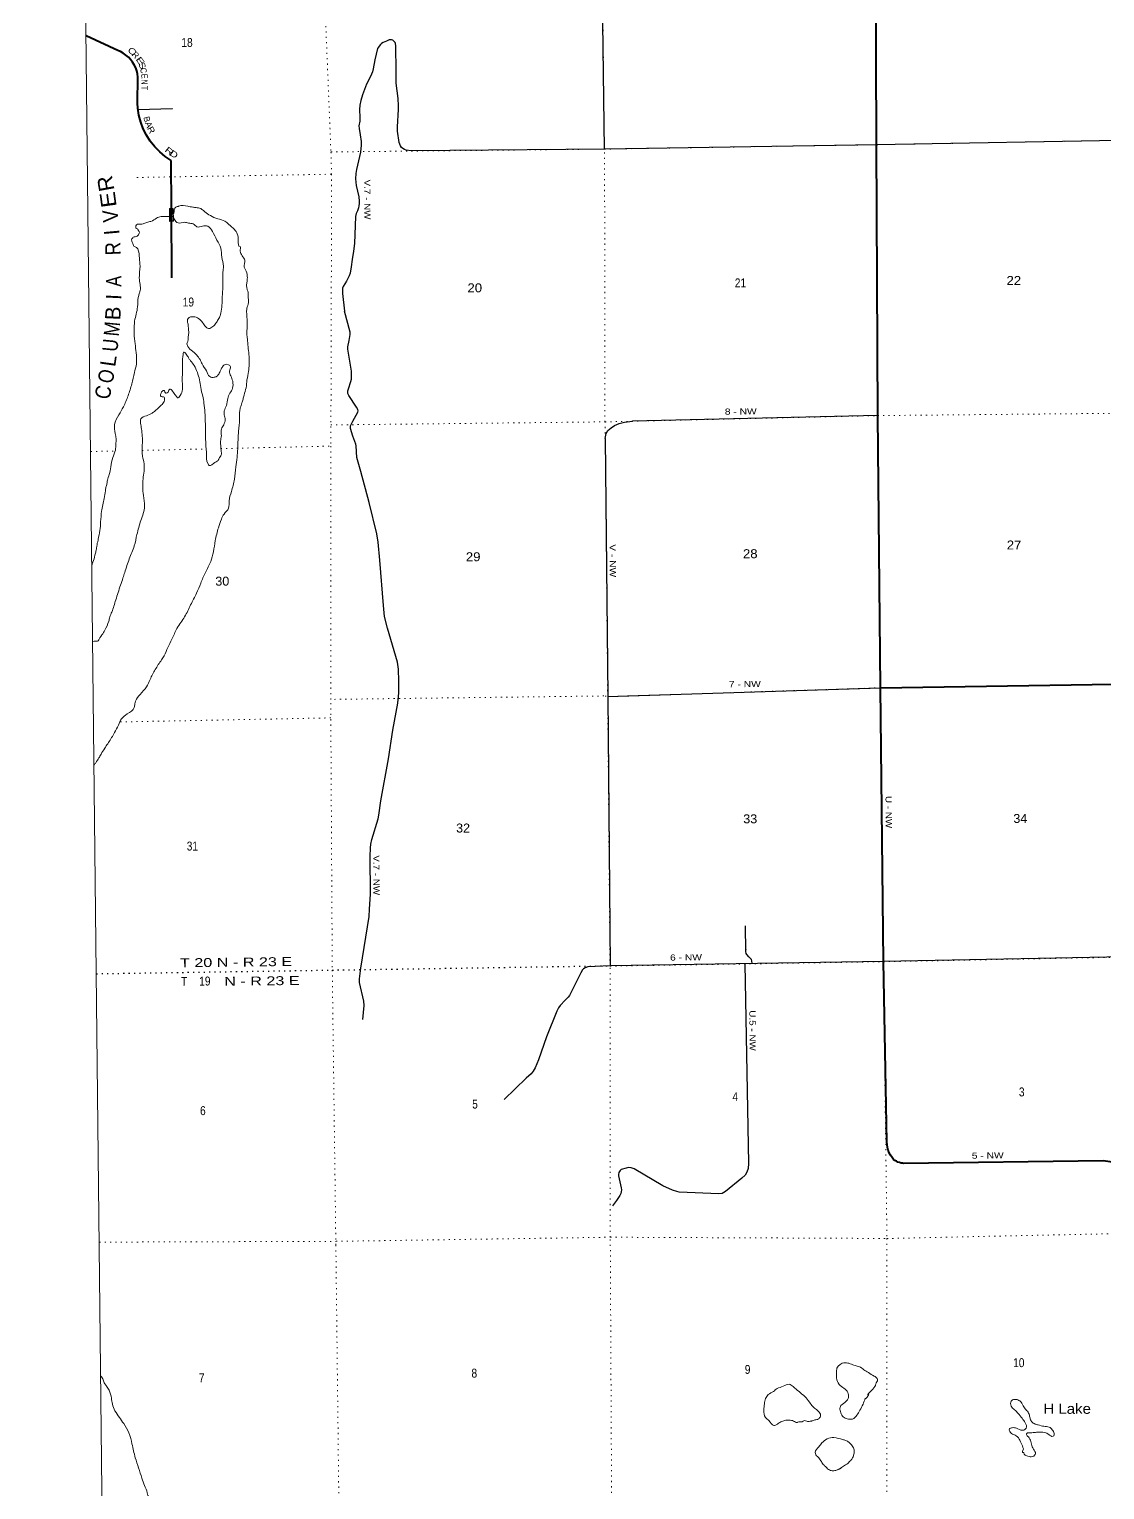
# Model space of a CAD drawing. Header units: feet. Extents: x 248627 to 501257, y -181930 to 5472.
# Drawn here: x 248627 to 269670, y -128002 to -99428 of the extents above; entities that cross this region are included whole.
import ezdxf
from ezdxf.enums import TextEntityAlignment as Align

# ---------------------------------------------------------------- set-up
doc = ezdxf.new("R2010")
doc.units = ezdxf.units.FT
doc.header["$LTSCALE"] = 70
doc.linetypes.add('DOTTED', pattern=[1.5, 0.3, -1.2])
doc.linetypes.add('MEDIUM_DASHED', pattern=[4.5, 3, -1.5])
for name, color, linetype, lineweight in [('26', 7, 'Continuous', 40), ('27', 7, 'Continuous', 40), ('29', 7, 'Continuous', 25), ('39', 7, 'Continuous', 13), ('4', 7, 'Continuous', 13), ('41', 7, 'MEDIUM_DASHED', 13), ('6', 7, 'DOTTED', 25), ('61', 7, 'Continuous', 13), ('7', 7, 'DOTTED', 13)]:
    doc.layers.add(name, color=color, linetype=linetype, lineweight=lineweight)
doc.layers.add('30', color=7, linetype='Continuous')

msp = doc.modelspace()

# ---------------------------------------------------------------- linework, layer by layer
at = {"layer": '26'}
for p, q in [((251404.12, -101997.24), (251404.07, -101993.22)), ((269635.97, -121573.23), (269637.94, -121569.18))]:
    msp.add_line(p, q, dxfattribs=at)
for points in [[(265282.82, -112311.67), (265226.55, -106986.82), (265206.51, -101687.35), (265182.44, -96405.54)], [(251404.07, -101993.22), (251287.59, -101915.92), (251179.84, -101826.87), (251081.98, -101727.04), (250995.09, -101617.53), (250920.13, -101499.54), (250857.9, -101374.36), (250809.11, -101243.36), (250774.27, -101107.98), (250753.78, -100969.7), (250748.15, -100874.37), (250754.26, -100365.3), (250745.91, -100302.51), (250731.04, -100240.93), (250709.81, -100181.25), (250682.47, -100124.11), (250649.3, -100070.15), (250610.67, -100019.94), (250567.01, -99974.05), (250518.78, -99932.98), (250466.53, -99897.17), (250410.82, -99867.02), (250373.43, -99850.77), (249743.14, -99559.09)], [(251414.93, -104292.64), (251408.53, -102938.07), (251404.07, -101993.22)], [(265282.82, -112311.67), (270665.58, -112224.95), (276034.64, -112174.58), (279868.27, -112064.15), (279991.6, -112061.2), (280113.95, -112045.38), (280233.97, -112016.85), (280350.35, -111975.94), (280436.48, -111936.38), (280632.87, -111855.21), (280836.67, -111795.02), (281111.01, -111744.4)], [(269637.94, -121569.18), (265733.75, -121615.58), (265715.39, -121614.42), (265683.19, -121609.72), (265651.65, -121601.68), (265621.13, -121590.38), (265591.96, -121575.96), (265564.45, -121558.57), (265538.91, -121538.4), (265509.76, -121502.58), (265479.31, -121456.81), (265453.81, -121408.1), (265433.54, -121356.99), (265418.73, -121304.04), (265409.53, -121249.84), (265406.05, -121194.97), (265338.19, -117664.34), (265282.82, -112311.67)], [(276292.21, -122886.24), (271569.76, -122956.02), (271516.92, -122955.81), (271450.79, -122949.32), (271385.7, -122935.95), (271322.37, -122915.85), (271261.48, -122889.25), (271203.7, -122856.42), (271149.68, -122817.73), (271099.99, -122773.61), (270568.41, -122044.99), (270483.36, -121950.25), (270383.14, -121859.17), (270273.94, -121779.07), (270156.97, -121710.81), (270033.5, -121655.16), (269904.9, -121612.72), (269772.56, -121583.95), (269637.94, -121569.18)]]:
    msp.add_lwpolyline(points, dxfattribs=at)
at = {"layer": '29'}
for p, q in [((259880.17, -101773.42), (259818.82, -96459.52)), ((270536.24, -101591.6), (265206.51, -101687.35)), ((265226.55, -106986.82), (260431.91, -107096.8)), ((259895.64, -107437.96), (259944.81, -112479.75)), ((259944.81, -112479.75), (259990.04, -117750.19)), ((259944.85, -112484.95), (265282.82, -112311.67)), ((262644.11, -117433.69), (262648.16, -117435.65)), ((262629.41, -117713.6), (262700.21, -121615.58))]:
    msp.add_line(p, q, dxfattribs=at)
for points in [[(256097.32, -101808.98), (255998.7, -101791.57), (255968.05, -101780.62), (255939.59, -101762), (255913.32, -101739), (255891.43, -101708.34), (255865.15, -101643.72), (255832.32, -101421.4), (255830.13, -101337.06), (255852.02, -100999.75), (255852.02, -100927.47), (255843.26, -100785.09), (255808.23, -100482.81), (255803.85, -100389.73), (255808.23, -100250.63), (255799.48, -99755.61), (255792.91, -99706.88), (255786.34, -99688.81), (255760.07, -99659.23), (255739.27, -99641.17), (255716.29, -99632.94), (255694.39, -99632.41), (255670.31, -99638.43), (255619.96, -99659.23), (255553.19, -99686.07), (255519.26, -99707.42), (255498.45, -99726.59), (255471.09, -99756.71), (255457.95, -99775.88), (255440.44, -99808.18), (255387.9, -100027.21), (255356.16, -100205.19), (255339.74, -100259.39), (255303.61, -100353.04), (255225.9, -100504.72), (255150.37, -100710.07), (255112.06, -100824.51), (255095.63, -100911.59), (255090.17, -100995.36), (255094.55, -101157.45), (255093.45, -101223.71), (255077.03, -101315.16), (255080.31, -101368.28), (255103.3, -101494.77), (255121.91, -101624.55), (255120.82, -101696.29), (255107.68, -101836.47), (255028.87, -102169.41), (255016.82, -102247.72), (255011.35, -102357.78)], [(250761.51, -100997.03), (251424.97, -100978.6), (251426.98, -100978.57)], [(265206.51, -101687.35), (259880.17, -101773.42), (256097.32, -101808.98)], [(255011.35, -102357.78), (255025.57, -102484.29), (255073.74, -102707.71), (255082.5, -102789.85), (255082.49, -102839.13), (255075.93, -102881.85), (255067.17, -102919.08), (255047.47, -102979.31), (255025.58, -103035.17), (255012.44, -103093.21), (254990.55, -103618.91), (254968.65, -103767.85), (254942.38, -103929.94), (254924.87, -104074.51), (254902.98, -104202.64), (254885.46, -104254.12), (254837.3, -104359.26), (254771.62, -104464.4), (254758.49, -104496.16), (254754.11, -104520.25), (254758.49, -104600.2), (254793.51, -104946.28)], [(255112.06, -108081.26), (255048.57, -107855.1), (255038.72, -107805.83), (255024.48, -107580.76), (255016.83, -107542.98), (254959.91, -107389.66), (254911.74, -107240.71), (254909.55, -107217.16), (254913.93, -107184.31), (254959.91, -107096.14), (255056.23, -106916.53), (255059.52, -106896.27), (255056.23, -106869.44), (255029.96, -106820.16), (254876.71, -106593.45), (254863.58, -106552.93), (254863.58, -106500.36), (254872.34, -106460.93), (254920.5, -106320.75), (254929.26, -106272.56), (254933.63, -106211.23), (254933.63, -106114.85), (254898.61, -105922.1), (254863.58, -105685.54), (254863.58, -105638.44), (254885.47, -105519.07), (254905.17, -105401.88), (254902.99, -105356.98), (254793.51, -104946.28)], [(259895.64, -107437.96), (259913.08, -107337.04), (259948.11, -107275.71), (260013.78, -107223.15), (260079.46, -107183.72), (260167.03, -107144.29), (260272.11, -107118.01), (260431.91, -107096.8)], [(255742.55, -113142.15), (255838.88, -112610.98), (255856.4, -112411.65), (255856.4, -112181.66), (255852.02, -111947.29), (255830.13, -111813.68), (255637.48, -111147.8), (255580.56, -110917.81), (255558.66, -110700.96), (255488.61, -109816.05), (255453.58, -109465.58), (255427.31, -109299.11), (255278.44, -108685.81), (255112.06, -108081.26)], [(255155.84, -118802.11), (255182.11, -118530.5), (255173.36, -118445.07), (255085.78, -118074.9), (255085.79, -118007), (255112.05, -117794.53), (255278.44, -116786.95), (255287.2, -116642.39), (255304.71, -116348.87), (255295.95, -115612.9), (255302.52, -115440.96), (255311.28, -115368.68), (255330.98, -115279.97), (255453.57, -114876.94), (255468.9, -114802.46), (255506.11, -114526.47), (255654.98, -113702.89), (255742.55, -113142.15)], [(262772.05, -117703.76), (262767.82, -117650.52), (262756.87, -117628.07), (262704.32, -117573.31), (262667.11, -117531.69), (262655.07, -117511.43), (262647.4, -117472.55), (262638.65, -116970.95)], [(270721.12, -117561.04), (265338.19, -117664.34), (259990.04, -117750.19)], [(259990.04, -117750.19), (259557.31, -117772.08), (259502.58, -117788.51), (259474.12, -117807.13), (259450.04, -117832.31), (259417.2, -117885.98), (259196.09, -118329.53), (259172.01, -118363.48), (259110.71, -118424.81), (259014.39, -118529.95), (258981.55, -118572.66), (258948.71, -118635.09), (258747.3, -119138.88), (258589.68, -119590.1), (258528.38, -119747.81), (258486.78, -119813.53), (258445.19, -119861.71), (258348.86, -119949.32), (257919.77, -120365.5)], [(262700.21, -121615.58), (262690.09, -121713.68), (262668.2, -121787.06), (262630.98, -121845.1), (262571.88, -121905.34), (262252.25, -122163.81), (262182.19, -122202.14), (262116.52, -122212), (261341.53, -122176.95), (261295.55, -122169.28), (261210.18, -122141.9), (261026.28, -122054.29), (260461.46, -121725.73), (260406.73, -121703.82), (260352, -121699.45), (260308.21, -121708.2), (260207.51, -121738.87), (260185.62, -121758.58), (260163.72, -121791.44), (260154.97, -121833.06), (260154.97, -121861.54), (260207.51, -122093.72), (260211.89, -122134.24), (260205.32, -122173.66), (260198.75, -122202.14), (260181.24, -122242.66), (260115.56, -122343.42), (260036.75, -122448.56)]]:
    msp.add_lwpolyline(points, dxfattribs=at)
at = {"layer": '39'}
for points in [[(251449.26, -103035.07), (251452.54, -103032.77), (251458.44, -103020.63), (251461.98, -102978.34), (251467.62, -102944.07), (251485.44, -102917.71), (251505.4, -102901.37), (251541.6, -102894.91), (251555.63, -102888.71), (251726.95, -102892.71), (251827.9, -102909.61), (251892.49, -102918.9), (251981.35, -102935.95), (252005.72, -102951.76), (252060.66, -102997.38), (252172.39, -103074.51), (252314.17, -103137.21), (252455.77, -103183.81), (252531.05, -103245.28), (252641.05, -103346.58), (252696.46, -103432.43), (252714.18, -103569.03), (252751.75, -103679.23), (252753.76, -103679.21), (252758.22, -103715.37), (252767.46, -103815.85), (252822.89, -103903.72), (252845.57, -103947.71), (252835.04, -104080.62), (252857.82, -104132.65), (252893.6, -104263), (252888.74, -104363.65), (252879.54, -104438.2), (252888.43, -104508.51), (252907.29, -104570.65), (252910.23, -104649.08), (252915.74, -104775.76), (252884.85, -104890.8), (252881.96, -104987.41), (252889.72, -105134.18)], [(249855.15, -109904.91), (249858.54, -109890.03), (249874.26, -109855.64), (249910.94, -109718.4), (249932.2, -109641.69), (249949.22, -109546.93), (249952.92, -109518.72), (249966.27, -109454.19), (249970.21, -109446.09), (249977.82, -109407.78), (250010.06, -109236.38), (250024.17, -109065.21), (250043.92, -108859.76), (250091.34, -108607.72), (250117.8, -108458.53), (250127.07, -108390.01), (250148.41, -108319.34), (250155.66, -108250.85), (250192.64, -108139.76), (250221.12, -107990.55), (250265.31, -107806.94), (250311.96, -107661.53), (250322.73, -107548.74), (250325.44, -107436.05), (250310.18, -107337.65), (250298.05, -107162.76), (250380.47, -106974.68), (250469.29, -106816.7), (250561.44, -106598.32), (250633.29, -106368.11), (250685.09, -106146.19), (250723.38, -105974.73), (250718.79, -105755.49), (250698.6, -105580.7), (250680.15, -105381.75), (250679.49, -105325.42), (250689.36, -105136.19), (250746.59, -104861.9), (250760.51, -104674.63), (250779.83, -104603.98), (250797.23, -104541.41), (250780.25, -104296.16), (250795.64, -104062.6), (250781.76, -103909.87), (250749.39, -103727.17), (250726.9, -103699.28), (250672.15, -103669.75), (250649.23, -103605.64), (250634.77, -103575.63), (250636.22, -103527.33), (250644.16, -103517.18), (250660.07, -103498.88), (250700.24, -103488.35), (250740.37, -103473.79), (250766.28, -103449.34), (250777.68, -103390.86), (250771.52, -103380.87), (250730.59, -103327.04), (250724.54, -103327.11), (250713.86, -103274.93), (250798.07, -103239.73), (250854.44, -103235.03), (250924.62, -103206.03), (251009.03, -103186.92), (251115.1, -103125.31), (251207.43, -103094.03), (251285.98, -103091.08), (251348.3, -103089.81), (251447.38, -103092.69)], [(251447.38, -103092.69), (251465.97, -103147.29), (251539.35, -103218.84), (251668.13, -103203.23), (251744.93, -103222.44), (251833.76, -103237.48), (251908.99, -103294.93), (252017.65, -103281.56), (252120.42, -103282.35), (252210.27, -103383.89), (252298.91, -103553.84), (252377.36, -103713.86), (252395.49, -103884.65), (252425.82, -104065.36), (252415.05, -104178.15), (252411.85, -104248.61), (252417.88, -104419.54), (252406.02, -104610.81), (252402.82, -104681.26), (252396.46, -104826.19), (252374.13, -104983.38), (252358.76, -105047.94)], [(252889.72, -105134.18), (252891.19, -105258.9), (252882.63, -105387.76), (252895.89, -105488.19), (252909.8, -105642.94), (252925.58, -105785.6), (252929.98, -105988.74), (252919.45, -106121.65), (252887.16, -106289.02), (252868.8, -106442.14), (252830.21, -106587.45), (252810.98, -106666.14), (252789.67, -106738.82), (252756.53, -106833.77), (252743.47, -106922.45), (252741.11, -107065.32), (252721.57, -107288.87), (252713.58, -107466.01), (252705.06, -107598.89), (252705.51, -107637.11), (252693.34, -107802.23), (252671.38, -107991.6), (252639.92, -108229.38), (252582.33, -108473.5), (252538.12, -108655.09), (252525.69, -108798.08), (252440.41, -108913.77), (252387.19, -109014.99), (252328.68, -109180.66), (252267.16, -109432.87), (252229.42, -109650.6), (252177.24, -109840.34), (252072.96, -110054.84), (251982.76, -110267.15), (251900.41, -110461.27), (251784.21, -110689.99), (251668.03, -110920.72), (251515.56, -111149.88), (251419.32, -111362.27), (251338.61, -111524.17), (251269.96, -111683.93), (251214.51, -111767.07), (251093.78, -111953.6), (250991.31, -112149.97), (250920.43, -112291.64), (250797.24, -112439.97), (250706.12, -112573.83), (250692.66, -112628.31), (250681.35, -112694.84), (250545.83, -112823.2), (250432.1, -112919.11), (250371.09, -113042.56), (250298.22, -113186.26), (250175.62, -113384.88), (250161.75, -113405.17), (250104.36, -113494.37), (250031.14, -113607.9), (250007.48, -113652.45), (249991.7, -113680.8), (249928.38, -113780.13), (249898.74, -113824.65)], [(252358.76, -105047.94), (252313.37, -105128.96), (252267.83, -105197.9), (252235.98, -105230.47), (252157.99, -105281.69), (252133.86, -105286.01), (252101.41, -105268.28), (252079.04, -105250.44), (252019.64, -105168.66), (251940.1, -105087.12), (251842.97, -105052.06), (251734.58, -105087.55), (251722.96, -105127.93), (251733.86, -105198.21), (251743, -105290.65), (251745.3, -105314.77), (251748.05, -105377.1), (251742.34, -105405.33), (251739.13, -105475.79), (251737.5, -105508), (251715.95, -105560.56), (251728.93, -105636.86), (251820.66, -105726.3), (251869.51, -105767.97), (251936.91, -105845.63), (251969.69, -105891.51), (252008.96, -105975.55), (252095.21, -106113.34), (252158.97, -106223.23), (252245.77, -106236.28), (252273.88, -106227.9), (252291.96, -106223.66), (252319.84, -106195.17), (252333.73, -106176.9), (252373.06, -106093.94), (252410.6, -106031.13), (252462.44, -105984.24), (252565.76, -106031.3), (252546.61, -106116.02), (252569.88, -106210.3), (252607.39, -106316.48), (252604.9, -106447.29), (252553.72, -106550.5), (252510.6, -106653.62), (252483.95, -106786.72), (252442.92, -106895.84), (252441.82, -106974.32), (252460.99, -107062.61), (252431.98, -107165.56), (252388.65, -107250.58), (252381.53, -107331.13), (252386.1, -107377.35), (252376.71, -107435.81), (252371.87, -107538.47), (252381.4, -107663.09), (252382.53, -107759.65), (252343.01, -107826.51), (252333.2, -107848.76), (252261.28, -107901.92), (252147.13, -107961.62), (252124.64, -107933.72), (252095.94, -107720.81), (252084.43, -107598.22), (252078.79, -107461.48), (252073.14, -107151.72), (252064.41, -106922.47), (252046.21, -106745.64), (252020.38, -106605.12), (251982.11, -106434.57), (251958.23, -106287.99), (251916.21, -106141.62), (251852.15, -106005.58), (251784.57, -105913.83), (251751.82, -105869.96), (251735.35, -105839.98), (251684.13, -105768.16), (251659.67, -105744.31), (251632.45, -105829.13), (251626.38, -105998.2), (251624.1, -106147.1), (251622.12, -106322.16), (251623.91, -106475.04), (251583, -106594.23), (251525.07, -106637.16), (251512.79, -106621.21), (251492.34, -106595.3), (251430.85, -106507.51), (251376.03, -106471.95), (251360.15, -106492.26), (251344.46, -106528.66), (251306.41, -106549.23)], [(251306.41, -106549.23), (251296.27, -106543.31), (251284.06, -106533.4), (251277.83, -106517.38), (251265.48, -106495.39), (251233.36, -106505.84), (251207.64, -106546.38), (251198.23, -106602.82), (251226.67, -106622.6), (251242.79, -106622.41), (251265, -106626.17), (251275.43, -106656.22), (251266.02, -106712.67), (251208.42, -106783.77), (251128.7, -106859.15), (251060.88, -106918.3), (251030.88, -106936.77), (250920.66, -106988.37), (250810.55, -107050.04), (250803.49, -107134.62), (250825, -107251.05), (250834.22, -107349.52), (250843.36, -107441.96), (250834.3, -107699.59), (250843.3, -107779.95), (250875.32, -107932.48), (250854.54, -108222.43), (250860.38, -108548.28), (250883.03, -108761.27), (250811.72, -109037.74), (250734.34, -109312.27), (250682.54, -109534.19), (250584.78, -109788.85), (250495.21, -110055.48), (250460.2, -110162.53), (250413.5, -110303.91), (250320.17, -110592.72), (250242.37, -110831.04), (250205.2, -110926.04), (250181.99, -111008.8), (250105.47, -111184.74), (250050.12, -111275.93), (250030.32, -111306.35), (249998.58, -111348.97), (249976.94, -111393.49), (249918.56, -111398.21), (249872.32, -111406.81)], [(264983.32, -126209.53), (264940.36, -126326.73), (264879.3, -126446.15), (264821.96, -126539.38), (264734.21, -126616.87), (264631.41, -126614.07), (264550.35, -126574.8), (264540.18, -126566.87), (264536.1, -126562.89), (264515.41, -126516.87), (264486.12, -126424.67), (264507.48, -126356.01), (264611.26, -126270.28), (264648.9, -126215.51), (264649.83, -126122.96), (264590.31, -126031.12), (264494.82, -125963.85), (264429, -125849.96), (264421.12, -125693.13), (264440.18, -125600.35), (264493.98, -125549.42), (264534.02, -125526.81), (264590.34, -125518.09), (264689.27, -125535.02), (264786.43, -125572.1), (264869.29, -125593.24), (264956.63, -125652.56), (265045.97, -125709.84), (265157.58, -125776.92), (265216.57, -125824.5), (265222.88, -125846.56), (265189.64, -125933.46), (265181.89, -125959.71), (265154.2, -126004.3), (265136.35, -126028.65), (265038.88, -126136.44), (265042.89, -126134.38), (264987.54, -126225.57)], [(250029.3, -125776.05), (250074.11, -125853.58), (250105.18, -125925.64), (250139.97, -125971.5), (250191.31, -126053.37), (250235.44, -126207.76), (250252.95, -126326.25), (250304.87, -126458.42), (250391, -126586.16), (250475.05, -126707.88), (250577.93, -126889.74), (250636.87, -127104.31), (250702.52, -127375.13), (250765.29, -127573.55), (250830.14, -127775.98), (250882.18, -127918.2), (250934.25, -128062.44), (250948.92, -128110.55), (250969.3, -128130.43), (250983.85, -128168.48), (251014.66, -128218.41), (250975.1, -128281.25), (250952.11, -128382.11), (250955.7, -128516.86), (250958.25, -128734.12), (250996.26, -128882.54), (250978.29, -129067.85), (250974.28, -129069.91), (250973.33, -129160.45), (250979.68, -129186.53), (250982.5, -129254.9), (250982.11, -129393.72), (251010.59, -129588.53), (251032.39, -129729.1), (251056.23, -129871.66), (251067.32, -129958.04), (251094.41, -130034.17), (251134.2, -130162.46), (251151.31, -130246.75), (251166.29, -130321.01), (251199.92, -130439.31), (251207.92, -130606.2), (251223.65, -130744.83), (251265.53, -130879.13), (251296.76, -130965.27), (251309.4, -131011.39), (251273.52, -131217.03), (251210.92, -131376.71), (251156.18, -131520.2), (251136.74, -131580.79), (251135.46, -131643.17), (251144.03, -131858.34), (251150.11, -132033.3), (251112.42, -132255.05), (251083.63, -132378.11), (251086.12, -132418.32), (251081.78, -132563.23), (251083.57, -132716.11), (251074.3, -132784.62), (251062.9, -132843.1), (251053.84, -132929.72), (251040.28, -132976.15), (251034.72, -133189.47), (251040, -133296.04), (251041.35, -133410.7), (251024.28, -133501.44), (250983.79, -133656.83), (250987.1, -133767.44), (250985.41, -133966.64), (250961.88, -134194.26), (250949.32, -134325.18), (250937.65, -134361.53), (250952.35, -134411.65), (250935.44, -134516.47), (250909.86, -134569.08), (250908.77, -134647.56), (250865.39, -134728.55), (250826.32, -134833.63), (250815.18, -134914.24), (250777.58, -134973.03), (250708.55, -135100.59), (250673.71, -135221.72), (250591.73, -135448.02), (250552.33, -135524.94), (250544.32, -135529.06), (250474.47, -135586.22), (250414.69, -135643.26), (250361.02, -135706.27), (250331.51, -135766.98), (250299.84, -135815.64), (250286.04, -135841.96)], [(263757.56, -126670.73), (263664.98, -126679.88), (263654.95, -126684.02), (263640.9, -126688.21), (263618.62, -126678.41), (263543.65, -126643.09), (263432.81, -126642.4), (263350.47, -126665.51), (263280.42, -126706.58), (263256.46, -126724.97), (263194.22, -126743.81), (263100.41, -126648.36), (263031.17, -126586.82), (262999.25, -126442.34), (263009.9, -126319.49), (263032.87, -126216.61), (263086.37, -126139.53), (263188.42, -126077.96), (263260.29, -126020.77), (263378.66, -125977.12), (263495.06, -125937.51), (263572.14, -125980.85), (263688.19, -126082.08), (263800.13, -126177.32), (263890.05, -126284.89), (263959.62, -126374.59), (264028.83, -126434.13), (264096.11, -126501.73), (264110.74, -126545.82), (264099.07, -126582.17), (264089.17, -126596.37), (264069.25, -126616.73), (263994.92, -126635.72), (263940.74, -126654.47), (263932.7, -126656.58), (263884.44, -126665.2), (263868.35, -126667.4), (263840.05, -126659.69), (263793.57, -126648.17), (263747.51, -126672.86)], [(268077.92, -127200.81), (268034.26, -127086.65), (268013.65, -127046.66), (267978.64, -126982.69), (267889.26, -126921.39), (267812.01, -126863.96), (267803.32, -126809.75), (267859.47, -126786.95), (267942.22, -126798.04), (268061.56, -126836.86), (268105.74, -126824.26), (268131.6, -126795.79), (268114.23, -126689.36), (268052.78, -126603.58), (267975.08, -126507.94), (267903.69, -126434.35), (267838.4, -126364.71), (267841.27, -126266.09), (267901.33, -126233.19), (267969.97, -126244.45), (268034.97, -126287.93), (268084.43, -126381.9), (268141.62, -126447.61), (268188.86, -126523.5), (268207.89, -126599.73), (268238.91, -126667.76), (268309.99, -126715.2), (268366.62, -126732.64), (268479.77, -126759.46), (268580.72, -126776.36), (268643.77, -126825.91), (268680.91, -126899.91), (268681.24, -126928.07), (268657.37, -126954.51), (268568.25, -126915.33), (268499.34, -126881.95), (268336.06, -126875.84), (268245.49, -126884.97), (268183.03, -126885.71), (268142.88, -126898.26), (268153.54, -126948.43), (268175.94, -126968.28), (268221.33, -127058.27), (268250.74, -127160.53), (268304.21, -127252.44), (268314.68, -127286.52), (268308.9, -127308.71), (268279.05, -127341.26), (268232.93, -127359.91), (268141.98, -127336.85), (268095.27, -127305.22), (268076.71, -127269.22), (268072.7, -127271.28), (268077.9, -127200.76)], [(264513.82, -127583.17), (264441.62, -127612.2), (264369.28, -127629.15), (264302.7, -127621.89), (264231.62, -127574.45), (264176.58, -127520.79), (264125.39, -127450.98), (264076.19, -127379.14), (264019.04, -127317.45), (264004.37, -127269.34), (264073.66, -127163.9), (264137.21, -127084.68), (264237.05, -127007.05), (264371.75, -126981.3), (264539.45, -127019.55), (264602.12, -127036.91), (264662.98, -127072.4), (264711.95, -127124.12), (264761.2, -127199.99), (264764.26, -127288.48), (264744.89, -127355.1), (264721.23, -127399.64), (264699.38, -127426.05), (264639.64, -127487.12), (264557.68, -127542.41), (264483.63, -127585.54), (264433.52, -127608.27)]]:
    msp.add_spline(points, degree=3, dxfattribs=at)
at = {"layer": '4'}
msp.add_lwpolyline([(248626.54, 1367.98), (279703.36, 1731.35), (310779.64, 2137.47), (341855.35, 2586.32), (372930.4, 3077.93), (404004.75, 3612.28), (435078.34, 4189.37), (466151.09, 4809.2), (497222.97, 5471.78), (501256.99, -177792.42), (469933.02, -178460.37), (438608.16, -179085.23), (407282.48, -179667), (375956.01, -180205.69), (344628.84, -180701.29), (313301.02, -181153.78), (281972.62, -181563.19), (250643.67, -181929.51)], close=True, dxfattribs=at)
msp.add_lwpolyline([(248626.54, 1367.98), (279703.36, 1731.35), (310779.64, 2137.47), (341855.35, 2586.32), (372930.4, 3077.93), (404004.75, 3612.28), (435078.34, 4189.37), (466151.09, 4809.2), (497222.97, 5471.78), (501256.99, -177792.42), (469933.02, -178460.37), (438608.16, -179085.23), (407282.48, -179667), (375956.01, -180205.69), (344628.84, -180701.29), (313301.02, -181153.78), (281972.62, -181563.19), (250643.67, -181929.51)], close=True, dxfattribs=at)
at = {"layer": '6'}
msp.add_lwpolyline([(249941.88, -117905.12), (254555.77, -117833.29), (259990.04, -117750.19), (265338.19, -117664.34), (270721.12, -117561.04)], dxfattribs=at)
at = {"layer": '61'}
for p, q in [((251446.1, -102935.95), (251448.02, -103185.94)), ((251448.02, -103185.94), (251373.02, -103186.51))]:
    msp.add_line(p, q, dxfattribs=at)
msp.add_lwpolyline([(251373.02, -103186.51), (251371.1, -102936.52), (251446.1, -102935.95)], dxfattribs=at)
msp.add_lwpolyline([(251380.95, -103178.45), (251379.15, -102944.45), (251438.16, -102944), (251439.96, -103178)], close=True, dxfattribs=at)
at = {"layer": '7'}
for p, q in [((259891.73, -107109.19), (259883.73, -101772.45)), ((250734.18, -102328.02), (254542.85, -102264.9)), ((259944.81, -112479.75), (259892.87, -107107.86)), ((249829.14, -107690.48), (250308.49, -107679.61)), ((250833.17, -107667.72), (252077.76, -107639.5)), ((252373.16, -107632.81), (254528.82, -107583.94)), ((259871.58, -112471.51), (254528.64, -112538.7)), ((259944.81, -112479.75), (259990.04, -117750.19)), ((254526.01, -112900.62), (250391.71, -112980.25))]:
    msp.add_line(p, q, dxfattribs=at)
for points in [[(254219.3, -90260.21), (254162.57, -91518.93), (254319.51, -96638.83), (254529.66, -101828.52)], [(259880.17, -101773.42), (259818.82, -96459.52), (259748.63, -91168.32)], [(265182.44, -96405.54), (265206.51, -101687.35), (265226.55, -106986.82), (265282.82, -112311.67), (265338.19, -117664.34), (265408.28, -123085.3), (265402.38, -128451.34), (265495.21, -133786.99), (265568.6, -135947.05)], [(254529.66, -101828.52), (259880.17, -101773.42), (265206.51, -101687.35), (270536.24, -101591.6)], [(254530.67, -101830.88), (254542.85, -102264.9), (254528.82, -107583.94)], [(254527.74, -107169.66), (259891.73, -107109.19), (265226.55, -106986.82), (270602.49, -106935.2), (275979.23, -106850.55)], [(254528.82, -107583.94), (254525.85, -112613), (254555.77, -117833.29), (254626.33, -123215.38), (254688.17, -128511.48), (254739.04, -133860.02), (254799.29, -136071.92)], [(270665.58, -112224.95), (265282.82, -112311.67), (260019.11, -112482.54), (259870.51, -112476.96)], [(260156.74, -136008.74), (260091.67, -133849.93), (260022.48, -128479.56), (259994.92, -123060.73), (259990.04, -117750.19)], [(249999.65, -123156.86), (254629.12, -123141.08), (259994.92, -123060.73), (265408.28, -123085.3), (270755.34, -122971.82)]]:
    msp.add_lwpolyline(points, dxfattribs=at)

# ---------------------------------------------------------------- texts
at = {"layer": '27'}
for s, rotation, width, p in [('C', 325.578, 1.35, (250604.79, -99907.13)), ('E', 305.574, 1.5, (250750.29, -100082.61)), ('S', 295.57, 1.25, (250783.81, -100163.2)), ('C', 283.576, 0.9, (250804.98, -100250.78)), ('E', 273.575, 0.75, (250822.56, -100350.96)), ('T', 269.312, 0.85, (250821.71, -100577.82)), ('N', 269.312, 0.65, (250823.1, -100462.56)), ('A', 290.427, 1.15, (250909.76, -101315.48)), ('R', 296.433, 1.15, (250961.33, -101425.32)), ('R', 320.428, 1.5, (251331.72, -101861.59)), ('D', 326.43, 1.35, (251425.26, -101923.32))]:
    msp.add_text(s, height=120, rotation=rotation, dxfattribs=dict(at, width=width)).set_placement(p, align=Align.CENTER)
for s, rotation, p in [('R', 314.584, (250665.13, -99973.91)), ('B', 284.427, (250871.64, -101202.97))]:
    msp.add_text(s, height=120, rotation=rotation, dxfattribs=at).set_placement(p, align=Align.CENTER)
for s, rotation, width, p in [('U - NW', 270.593, 1.2, (265379.73, -114429.22)), ('5 - NW', 0.681, 1.25, (267068.53, -121524.71))]:
    msp.add_text(s, height=120, rotation=rotation, dxfattribs=dict(at, width=width)).set_placement(p)
at = {"layer": '30'}
for s, rotation, width, p in [('V.7 - NW', 270.269, 1.2, (255180.95, -102369.98)), ('8 - NW', 0.576, 1.25, (262236.51, -106969.2)), ('V - NW', 270.269, 1.25, (259982.82, -109502.92)), ('7 - NW', 0.576, 1.25, (262316.39, -112302.81)), ('V.7 - NW', 270.269, 1.2, (255358.6, -115588.43)), ('6 - NW', 0.576, 1.25, (261164.61, -117649.18)), ('U.5 - NW', 270.269, 1.2, (262716.59, -118622.22))]:
    msp.add_text(s, height=120, rotation=rotation, dxfattribs=dict(at, width=width)).set_placement(p)
at = {"layer": '41'}
for s, rotation, width, p in [('R', 100.309, 1.05, (250269.2, -102422.94)), ('E', 97.698, 1.15, (250318.69, -102744.9)), ('V', 95.087, 0.9, (250362.66, -103068.84)), ('R', 92.475, 0.9, (250414.77, -103714.68)), ('A', 89.864, 0.8, (250431.87, -104359.24)), ('M', 84.641, 0.85, (250393.9, -105304.33)), ('U', 84.641, 0.85, (250363.89, -105624.1)), ('O', 79.419, 0.85, (250279.72, -106243.16)), ('C', 79.419, 0.9, (250220.96, -106557.72))]:
    msp.add_text(s, height=300, rotation=rotation, dxfattribs=dict(at, width=width)).set_placement(p, align=Align.CENTER)
for s, rotation, p in [('I', 95.087, (250391.03, -103387.58)), ('I', 87.253, (250430.1, -104672.36)), ('B', 87.253, (250414.72, -104993.17)), ('L', 82.03, (250324.11, -105933.38))]:
    msp.add_text(s, height=300, rotation=rotation, dxfattribs=at).set_placement(p, align=Align.CENTER)
at = {"layer": '41', "width": 1.1}
msp.add_text('H Lake', height=200, dxfattribs=at).set_placement((268467.54, -126515.11))
at = {"layer": '6'}
for s, width, p in [('T 20 N - R 23 E', 1.35, (251577.35, -117780.59)), ('T 20 N', 1.35, (251577.35, -117780.59)), ('T', 0.85, (251597.36, -118143.37)), ('19', 0.85, (251953.77, -118138.52)), ('N - R 23 E', 1.35, (252443.02, -118142.82))]:
    msp.add_text(s, height=175, rotation=0.714, dxfattribs=dict(at, width=width)).set_placement(p)
at = {"layer": '7'}
for s, width, p in [('18', 0.85, (251603.7, -99775.3)), ('22', 1.1, (267747.29, -104431.1)), ('20', 1.1, (257200.83, -104574.95)), ('21', 0.85, (262430.91, -104476.93)), ('19', 0.85, (251629.63, -104852.19)), ('27', 1.1, (267751.99, -109605.99)), ('29', 1.1, (257169.4, -109835.6)), ('28', 1.1, (262590.22, -109776.33)), ('30', 1.05, (252267.56, -110313.21)), ('33', 1.05, (262596.82, -114962.96)), ('34', 1.05, (267880.78, -114955.83)), ('32', 1.05, (256978.42, -115143.18)), ('31', 0.85, (251708.25, -115495.58)), ('4', 0.85, (262385.04, -120398.65)), ('3', 0.85, (267989.92, -120305.8)), ('6', 0.85, (251968.86, -120671.92)), ('5', 0.85, (257293.53, -120543.63)), ('10', 0.85, (267877.35, -125602.78)), ('7', 0.85, (251946.36, -125898.29)), ('8', 0.85, (257279.3, -125806.96)), ('9', 0.85, (262626.38, -125734.71))]:
    msp.add_text(s, height=175, dxfattribs=dict(at, width=width)).set_placement(p)

doc.saveas('drawing.dxf')
